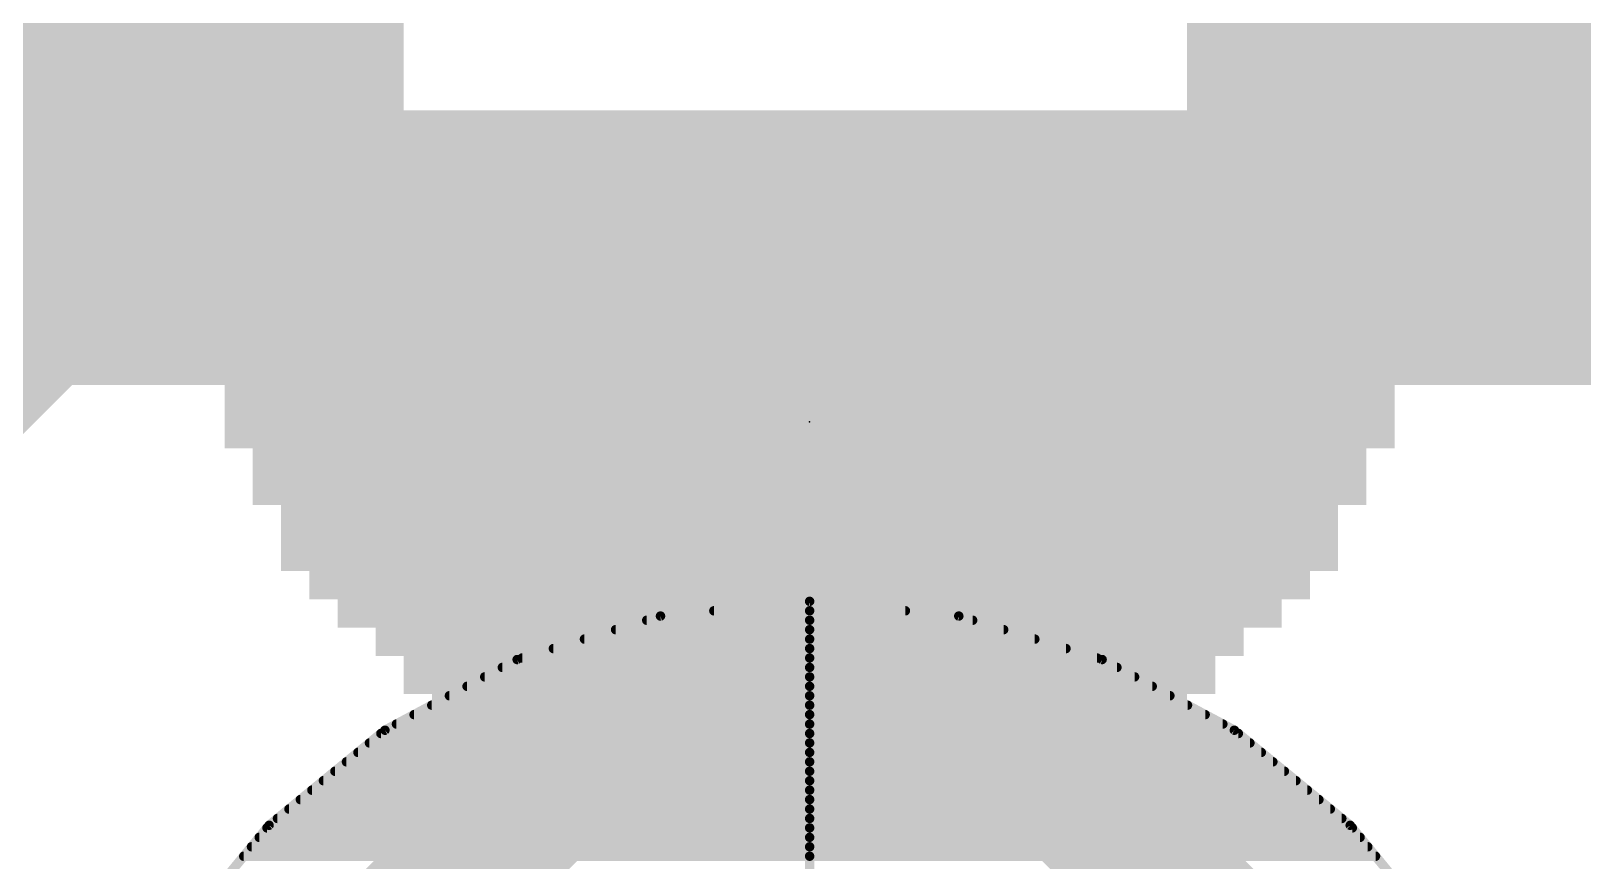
# Model space of a CAD drawing. Extents: x -6.3 to 43.3, y -21.6 to 50.8.
# Drawn here: x 30.925 to 32.569, y 2.075 to 2.954 of the extents above; entities that cross this region are included whole.
import ezdxf

# ---------------------------------------------------------------- set-up
doc = ezdxf.new("R2010")
doc.units = 0
for name, color, linetype in [('1', 12, 'CONTINUOUS'), ('16', 132, 'CONTINUOUS'), ('22', 40, 'CONTINUOUS'), ('23', 53, 'CONTINUOUS')]:
    doc.layers.add(name, color=color, linetype=linetype)

# ---------------------------------------------------------------- blocks, each defined once
blk = doc.blocks.new('RECT')
blk.add_solid([(-0.5, -0.5), (0.5, -0.5), (-0.5, 0.5), (0.5, 0.5)])

msp = doc.modelspace()

# ---------------------------------------------------------------- linework, layer by layer
at = {"layer": '1'}
for points, const_width in [([(30.85, 2.84), (31.3166, 3.3066)], 0.1524), ([(31.75, 2.35), (31.592, 2.3344)], 0.01), ([(31.75, 2.05), (31.75, 2.35)], 0.01), ([(31.908, 2.3344), (31.75, 2.35)], 0.01), ([(31.75, 2.35), (31.75, 2.05)], 0.01), ([(31.592, 2.3344), (31.44, 2.2883)], 0.01), ([(31.6485, 2.34), (31.75, 2.34)], 0.01), ([(31.75, 2.34), (31.8515, 2.34)], 0.01), ([(32.06, 2.2883), (31.908, 2.3344)], 0.01), ([(31.5444, 2.32), (31.75, 2.32)], 0.01), ([(31.5774, 2.33), (31.75, 2.33)], 0.01), ([(31.75, 2.33), (31.9227, 2.33)], 0.01), ([(31.75, 2.32), (31.9556, 2.32)], 0.01), ([(31.4785, 2.3), (31.75, 2.3)], 0.01), ([(31.5114, 2.31), (31.75, 2.31)], 0.01), ([(31.75, 2.31), (31.9886, 2.31)], 0.01), ([(31.75, 2.3), (32.0216, 2.3)], 0.01), ([(31.44, 2.2883), (31.3, 2.2135)], 0.01), ([(31.4455, 2.29), (31.75, 2.29)], 0.01), ([(31.75, 2.29), (32.0545, 2.29)], 0.01), ([(32.2, 2.2135), (32.06, 2.2883)], 0.01), ([(31.4057, 2.27), (31.75, 2.27)], 0.01), ([(31.4244, 2.28), (31.75, 2.28)], 0.01), ([(31.75, 2.28), (32.0756, 2.28)], 0.01), ([(31.75, 2.27), (32.0943, 2.27)], 0.01), ([(31.3683, 2.25), (31.75, 2.25)], 0.01), ([(31.387, 2.26), (31.75, 2.26)], 0.01), ([(31.75, 2.19), (31.7286, 2.1686)], 0.1524), ([(31.7714, 2.1686), (31.75, 2.19)], 0.1524), ([(31.75, 2.26), (32.113, 2.26)], 0.01), ([(31.75, 2.25), (32.1317, 2.25)], 0.01), ([(31.4896, 2.1686), (31.1214, 1.8004)], 0.1524), ([(31.3496, 2.24), (31.75, 2.24)], 0.01), ([(31.7286, 2.1686), (31.4896, 2.1686)], 0.1524), ([(32.0104, 2.1686), (31.7714, 2.1686)], 0.1524), ([(31.75, 2.24), (32.1504, 2.24)], 0.01), ([(32.3786, 1.8004), (32.0104, 2.1686)], 0.1524), ([(31.3122, 2.22), (31.75, 2.22)], 0.01), ([(31.3309, 2.23), (31.75, 2.23)], 0.01), ([(31.75, 2.23), (32.1691, 2.23)], 0.01), ([(31.75, 2.22), (32.1878, 2.22)], 0.01), ([(31.3, 2.2135), (31.1772, 2.1128)], 0.01), ([(31.2836, 2.2), (31.75, 2.2)], 0.01), ([(31.2957, 2.21), (31.75, 2.21)], 0.01), ([(31.75, 2.21), (32.2043, 2.21)], 0.01), ([(31.75, 2.2), (32.2165, 2.2)], 0.01), ([(32.3228, 2.1128), (32.2, 2.2135)], 0.01), ([(31.2714, 2.19), (31.75, 2.19)], 0.01), ([(31.75, 2.19), (32.2286, 2.19)], 0.01), ([(31.247, 2.17), (31.75, 2.17)], 0.01), ([(31.2592, 2.18), (31.75, 2.18)], 0.01), ([(31.75, 2.18), (32.2408, 2.18)], 0.01), ([(31.75, 2.17), (32.253, 2.17)], 0.01), ([(31.2226, 2.15), (31.75, 2.15)], 0.01), ([(31.2348, 2.16), (31.75, 2.16)], 0.01), ([(31.75, 2.16), (32.2652, 2.16)], 0.01), ([(31.75, 2.15), (32.2774, 2.15)], 0.01), ([(31.2104, 2.14), (31.75, 2.14)], 0.01), ([(31.75, 2.14), (32.2896, 2.14)], 0.01), ([(31.1861, 2.12), (31.75, 2.12)], 0.01), ([(31.1983, 2.13), (31.75, 2.13)], 0.01), ([(31.75, 2.13), (32.3017, 2.13)], 0.01), ([(31.75, 2.12), (32.3139, 2.12)], 0.01), ([(31.1772, 2.1128), (31.0765, 1.99)], 0.01), ([(31.1668, 2.1), (31.75, 2.1)], 0.01), ([(31.175, 2.11), (31.75, 2.11)], 0.01), ([(31.75, 2.11), (32.325, 2.11)], 0.01), ([(31.75, 2.1), (32.3332, 2.1)], 0.01), ([(32.4235, 1.99), (32.3228, 2.1128)], 0.01), ([(31.1586, 2.09), (31.75, 2.09)], 0.01), ([(31.75, 2.09), (32.3414, 2.09)], 0.01), ([(31.1504, 2.08), (31.75, 2.08)], 0.01), ([(31.75, 2.08), (32.3496, 2.08)], 0.01)]:
    msp.add_lwpolyline(points, dxfattribs=dict(at, const_width=const_width))
for points, const_width in [([(31.7525, 2.35, 1), (31.7475, 2.35)], 0.005), ([(31.7502, 2.3525, 1), (31.7498, 2.3475)], 0.005), ([(31.7525, 2.35, 1), (31.7475, 2.35)], 0.005), ([(31.7502, 2.3475, 1), (31.7498, 2.3525)], 0.005), ([(31.5917, 2.3369, 1), (31.5922, 2.3319)], 0.005), ([(31.5927, 2.332, 1), (31.5913, 2.3368)], 0.005), ([(31.6485, 2.3425, 1), (31.6485, 2.3375)], 0.005), ([(31.75, 2.3425, 1), (31.75, 2.3375)], 0.005), ([(31.75, 2.3375, 1), (31.75, 2.3425)], 0.005), ([(31.8515, 2.3375, 1), (31.8515, 2.3425)], 0.005), ([(31.9087, 2.3368, 1), (31.9073, 2.332)], 0.005), ([(31.9078, 2.3319, 1), (31.9083, 2.3369)], 0.005), ([(31.5444, 2.3225, 1), (31.5444, 2.3175)], 0.005), ([(31.5774, 2.3325, 1), (31.5774, 2.3275)], 0.005), ([(31.75, 2.3325, 1), (31.75, 2.3275)], 0.005), ([(31.75, 2.3225, 1), (31.75, 2.3175)], 0.005), ([(31.75, 2.3275, 1), (31.75, 2.3325)], 0.005), ([(31.75, 2.3175, 1), (31.75, 2.3225)], 0.005), ([(31.9227, 2.3275, 1), (31.9227, 2.3325)], 0.005), ([(31.9556, 2.3175, 1), (31.9556, 2.3225)], 0.005), ([(31.4785, 2.3025, 1), (31.4785, 2.2975)], 0.005), ([(31.5114, 2.3125, 1), (31.5114, 2.3075)], 0.005), ([(31.75, 2.3125, 1), (31.75, 2.3075)], 0.005), ([(31.75, 2.3025, 1), (31.75, 2.2975)], 0.005), ([(31.75, 2.3075, 1), (31.75, 2.3125)], 0.005), ([(31.75, 2.2975, 1), (31.75, 2.3025)], 0.005), ([(31.9886, 2.3075, 1), (31.9886, 2.3125)], 0.005), ([(32.0216, 2.2975, 1), (32.0216, 2.3025)], 0.005), ([(31.4393, 2.2907, 1), (31.4408, 2.286)], 0.005), ([(31.4412, 2.2861, 1), (31.4388, 2.2905)], 0.005), ([(31.4455, 2.2925, 1), (31.4455, 2.2875)], 0.005), ([(31.75, 2.2925, 1), (31.75, 2.2875)], 0.005), ([(31.75, 2.2875, 1), (31.75, 2.2925)], 0.005), ([(32.0545, 2.2875, 1), (32.0545, 2.2925)], 0.005), ([(32.0612, 2.2905, 1), (32.0588, 2.2861)], 0.005), ([(32.0592, 2.286, 1), (32.0607, 2.2907)], 0.005), ([(31.4057, 2.2725, 1), (31.4057, 2.2675)], 0.005), ([(31.4244, 2.2825, 1), (31.4244, 2.2775)], 0.005), ([(31.75, 2.2825, 1), (31.75, 2.2775)], 0.005), ([(31.75, 2.2725, 1), (31.75, 2.2675)], 0.005), ([(31.75, 2.2775, 1), (31.75, 2.2825)], 0.005), ([(31.75, 2.2675, 1), (31.75, 2.2725)], 0.005), ([(32.0756, 2.2775, 1), (32.0756, 2.2825)], 0.005), ([(32.0943, 2.2675, 1), (32.0943, 2.2725)], 0.005), ([(31.3683, 2.2525, 1), (31.3683, 2.2475)], 0.005), ([(31.387, 2.2625, 1), (31.387, 2.2575)], 0.005), ([(31.7769, 2.2169, 1), (31.7231, 2.1631)], 0.0762), ([(31.7769, 2.1631, 1), (31.7231, 2.2169)], 0.0762), ([(31.75, 2.2625, 1), (31.75, 2.2575)], 0.005), ([(31.75, 2.2525, 1), (31.75, 2.2475)], 0.005), ([(31.75, 2.2575, 1), (31.75, 2.2625)], 0.005), ([(31.75, 2.2475, 1), (31.75, 2.2525)], 0.005), ([(32.113, 2.2575, 1), (32.113, 2.2625)], 0.005), ([(32.1317, 2.2475, 1), (32.1317, 2.2525)], 0.005), ([(31.3496, 2.2425, 1), (31.3496, 2.2375)], 0.005), ([(31.4896, 2.2067, 1), (31.4896, 2.1305)], 0.0762), ([(31.5166, 2.1417, 1), (31.4627, 2.1955)], 0.0762), ([(31.7286, 2.1305, 1), (31.7286, 2.2067)], 0.0762), ([(31.7714, 2.2067, 1), (31.7714, 2.1305)], 0.0762), ([(31.75, 2.2425, 1), (31.75, 2.2375)], 0.005), ([(31.75, 2.2375, 1), (31.75, 2.2425)], 0.005), ([(32.0373, 2.1955, 1), (31.9834, 2.1417)], 0.0762), ([(32.0104, 2.1305, 1), (32.0104, 2.2067)], 0.0762), ([(32.1504, 2.2375, 1), (32.1504, 2.2425)], 0.005), ([(31.3122, 2.2225, 1), (31.3122, 2.2175)], 0.005), ([(31.3309, 2.2325, 1), (31.3309, 2.2275)], 0.005), ([(31.7017, 2.1955, 1), (31.7555, 2.1417)], 0.0762), ([(31.7445, 2.1417, 1), (31.7983, 2.1955)], 0.0762), ([(31.75, 2.2325, 1), (31.75, 2.2275)], 0.005), ([(31.75, 2.2225, 1), (31.75, 2.2175)], 0.005), ([(31.75, 2.2275, 1), (31.75, 2.2325)], 0.005), ([(31.75, 2.2175, 1), (31.75, 2.2225)], 0.005), ([(32.1691, 2.2275, 1), (32.1691, 2.2325)], 0.005), ([(32.1878, 2.2175, 1), (32.1878, 2.2225)], 0.005), ([(31.2836, 2.2025, 1), (31.2836, 2.1975)], 0.005), ([(31.2957, 2.2125, 1), (31.2957, 2.2075)], 0.005), ([(31.2988, 2.2157, 1), (31.3012, 2.2113)], 0.005), ([(31.3016, 2.2116, 1), (31.2984, 2.2154)], 0.005), ([(31.75, 2.2125, 1), (31.75, 2.2075)], 0.005), ([(31.75, 2.2025, 1), (31.75, 2.1975)], 0.005), ([(31.75, 2.2075, 1), (31.75, 2.2125)], 0.005), ([(31.75, 2.1975, 1), (31.75, 2.2025)], 0.005), ([(32.2016, 2.2154, 1), (32.1984, 2.2116)], 0.005), ([(32.1988, 2.2113, 1), (32.2012, 2.2157)], 0.005), ([(32.2043, 2.2075, 1), (32.2043, 2.2125)], 0.005), ([(32.2165, 2.1975, 1), (32.2165, 2.2025)], 0.005), ([(31.2714, 2.1925, 1), (31.2714, 2.1875)], 0.005), ([(31.75, 2.1925, 1), (31.75, 2.1875)], 0.005), ([(31.75, 2.1875, 1), (31.75, 2.1925)], 0.005), ([(32.2286, 2.1875, 1), (32.2286, 2.1925)], 0.005), ([(31.247, 2.1725, 1), (31.247, 2.1675)], 0.005), ([(31.2592, 2.1825, 1), (31.2592, 2.1775)], 0.005), ([(31.75, 2.1825, 1), (31.75, 2.1775)], 0.005), ([(31.75, 2.1725, 1), (31.75, 2.1675)], 0.005), ([(31.75, 2.1775, 1), (31.75, 2.1825)], 0.005), ([(31.75, 2.1675, 1), (31.75, 2.1725)], 0.005), ([(32.2408, 2.1775, 1), (32.2408, 2.1825)], 0.005), ([(32.253, 2.1675, 1), (32.253, 2.1725)], 0.005), ([(31.2226, 2.1525, 1), (31.2226, 2.1475)], 0.005), ([(31.2348, 2.1625, 1), (31.2348, 2.1575)], 0.005), ([(31.75, 2.1625, 1), (31.75, 2.1575)], 0.005), ([(31.75, 2.1525, 1), (31.75, 2.1475)], 0.005), ([(31.75, 2.1575, 1), (31.75, 2.1625)], 0.005), ([(31.75, 2.1475, 1), (31.75, 2.1525)], 0.005), ([(32.2652, 2.1575, 1), (32.2652, 2.1625)], 0.005), ([(32.2774, 2.1475, 1), (32.2774, 2.1525)], 0.005), ([(31.2104, 2.1425, 1), (31.2104, 2.1375)], 0.005), ([(31.75, 2.1425, 1), (31.75, 2.1375)], 0.005), ([(31.75, 2.1375, 1), (31.75, 2.1425)], 0.005), ([(32.2896, 2.1375, 1), (32.2896, 2.1425)], 0.005), ([(31.1861, 2.1225, 1), (31.1861, 2.1175)], 0.005), ([(31.1983, 2.1325, 1), (31.1983, 2.1275)], 0.005), ([(31.75, 2.1325, 1), (31.75, 2.1275)], 0.005), ([(31.75, 2.1225, 1), (31.75, 2.1175)], 0.005), ([(31.75, 2.1275, 1), (31.75, 2.1325)], 0.005), ([(31.75, 2.1175, 1), (31.75, 2.1225)], 0.005), ([(32.3017, 2.1275, 1), (32.3017, 2.1325)], 0.005), ([(32.3139, 2.1175, 1), (32.3139, 2.1225)], 0.005), ([(31.1668, 2.1025, 1), (31.1668, 2.0975)], 0.005), ([(31.175, 2.1125, 1), (31.175, 2.1075)], 0.005), ([(31.1757, 2.1147, 1), (31.1788, 2.1108)], 0.005), ([(31.1792, 2.1112, 1), (31.1753, 2.1143)], 0.005), ([(31.75, 2.1125, 1), (31.75, 2.1075)], 0.005), ([(31.75, 2.1025, 1), (31.75, 2.0975)], 0.005), ([(31.75, 2.1075, 1), (31.75, 2.1125)], 0.005), ([(31.75, 2.0975, 1), (31.75, 2.1025)], 0.005), ([(32.3247, 2.1143, 1), (32.3208, 2.1112)], 0.005), ([(32.3212, 2.1108, 1), (32.3243, 2.1147)], 0.005), ([(32.325, 2.1075, 1), (32.325, 2.1125)], 0.005), ([(32.3332, 2.0975, 1), (32.3332, 2.1025)], 0.005), ([(31.1586, 2.0925, 1), (31.1586, 2.0875)], 0.005), ([(31.75, 2.0925, 1), (31.75, 2.0875)], 0.005), ([(31.75, 2.0875, 1), (31.75, 2.0925)], 0.005), ([(32.3414, 2.0875, 1), (32.3414, 2.0925)], 0.005), ([(31.1504, 2.0825, 1), (31.1504, 2.0775)], 0.005), ([(31.75, 2.0825, 1), (31.75, 2.0775)], 0.005), ([(31.75, 2.0775, 1), (31.75, 2.0825)], 0.005), ([(32.3496, 2.0775, 1), (32.3496, 2.0825)], 0.005)]:
    msp.add_lwpolyline(points, format="xyb", dxfattribs=dict(at, const_width=const_width))
at = {"layer": '16', "const_width": 0.1524}
for points in [[(31.0755, 2.794), (30.5767, 2.2952)], [(31.0755, 2.794), (32.766, 2.794)]]:
    msp.add_lwpolyline(points, dxfattribs=at)
at = {"layer": '16', "const_width": 0.0762}
for points in [[(31.0755, 2.8321, 1), (31.0755, 2.7559)], [(31.1024, 2.7671, 1), (31.0485, 2.8209)]]:
    msp.add_lwpolyline(points, format="xyb", dxfattribs=at)
at = {"layer": '23'}
msp.add_point((31.75, 2.54), dxfattribs=at)

# ---------------------------------------------------------------- block references
at = {"layer": '1'}
for p, xscale, yscale in [((30.85, 2.84), 0.725, 0.522), ((32.65, 2.84), 0.725, 0.522), ((31.75, 2.19), 0.5, 0.2)]:
    msp.add_blockref('RECT', p, dxfattribs=dict(at, xscale=xscale, yscale=yscale))
at = {"layer": '22', "rotation": 90}
for p, xscale, yscale in [((31.305, 3.812), 3.04, 0.03), ((32.195, 3.812), 3.04, 0.03), ((31.27, 3.807), 2.97, 0.04), ((32.23, 3.807), 2.97, 0.04), ((31.235, 3.807), 2.91, 0.03), ((32.265, 3.807), 2.91, 0.03), ((31.205, 3.807), 2.85, 0.03), ((32.295, 3.807), 2.85, 0.03), ((31.175, 3.812), 2.72, 0.03), ((32.325, 3.812), 2.72, 0.03), ((31.145, 3.807), 2.59, 0.03), ((32.355, 3.807), 2.59, 0.03), ((31.11, 3.812), 2.4, 0.04), ((32.39, 3.812), 2.4, 0.04), ((32.165, 3.372), 2.24, 0.03), ((31.335, 2.542), 0.58, 0.03), ((31.365, 2.527), 0.61, 0.03), ((31.395, 2.527), 0.61, 0.03), ((31.43, 2.512), 0.64, 0.04), ((31.465, 2.512), 0.64, 0.03), ((31.495, 2.497), 0.67, 0.03), ((31.525, 2.497), 0.67, 0.03), ((31.555, 2.497), 0.67, 0.03), ((31.59, 2.482), 0.7, 0.04), ((31.625, 2.482), 0.7, 0.03), ((31.655, 2.482), 0.7, 0.03), ((31.685, 2.482), 0.7, 0.03), ((31.715, 2.482), 0.7, 0.03), ((31.75, 2.482), 0.7, 0.04), ((31.785, 2.482), 0.7, 0.03), ((31.815, 2.482), 0.7, 0.03), ((31.845, 2.482), 0.7, 0.03), ((31.875, 2.482), 0.7, 0.03), ((31.91, 2.482), 0.7, 0.04), ((31.945, 2.497), 0.67, 0.03), ((31.975, 2.497), 0.67, 0.03), ((32.005, 2.497), 0.67, 0.03), ((32.035, 2.512), 0.64, 0.03), ((32.07, 2.512), 0.64, 0.04), ((32.105, 2.527), 0.61, 0.03), ((32.135, 2.527), 0.61, 0.03)]:
    msp.add_blockref('RECT', p, dxfattribs=dict(at, xscale=xscale, yscale=yscale))

doc.saveas('drawing.dxf')
